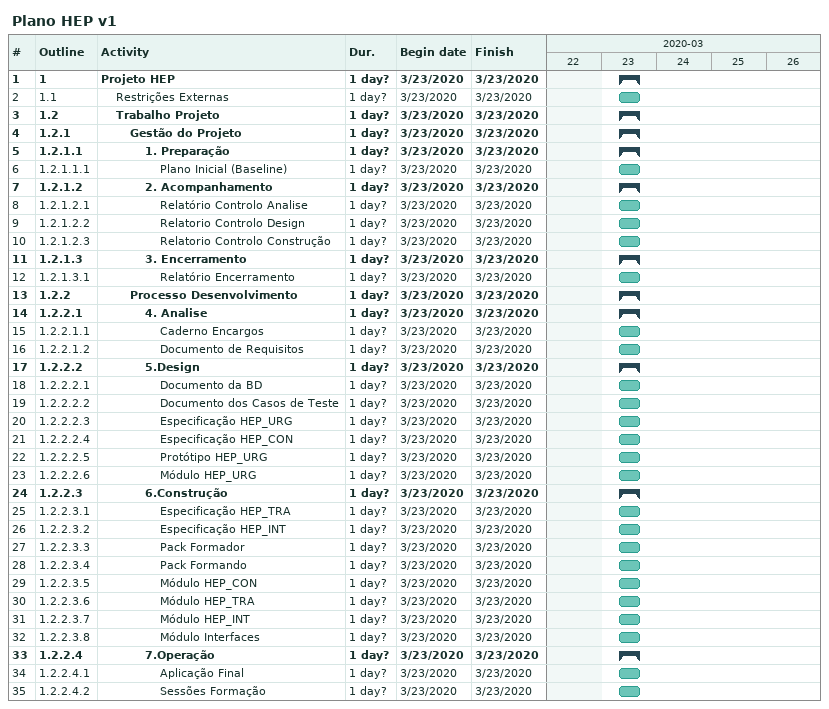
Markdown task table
Plano HEP v1

| ID | WBS | Task | Duration | Start | Finish |
|---|---|---|---|---|---|
| 1 | 1 | **Projeto HEP** | 1d? | 2020-03-23 | 2020-03-23 |
| 2 | 1.1 | Restrições Externas | 1d? | 2020-03-23 | 2020-03-23 |
| 3 | 1.2 | **Trabalho Projeto** | 1d? | 2020-03-23 | 2020-03-23 |
| 4 | 1.2.1 | **Gestão do Projeto** | 1d? | 2020-03-23 | 2020-03-23 |
| 5 | 1.2.1.1 | **1. Preparação** | 1d? | 2020-03-23 | 2020-03-23 |
| 6 | 1.2.1.1.1 | Plano Inicial (Baseline) | 1d? | 2020-03-23 | 2020-03-23 |
| 7 | 1.2.1.2 | **2. Acompanhamento** | 1d? | 2020-03-23 | 2020-03-23 |
| 8 | 1.2.1.2.1 | Relatório Controlo Analise | 1d? | 2020-03-23 | 2020-03-23 |
| 9 | 1.2.1.2.2 | Relatorio Controlo Design | 1d? | 2020-03-23 | 2020-03-23 |
| 10 | 1.2.1.2.3 | Relatorio Controlo Construção | 1d? | 2020-03-23 | 2020-03-23 |
| 11 | 1.2.1.3 | **3. Encerramento** | 1d? | 2020-03-23 | 2020-03-23 |
| 12 | 1.2.1.3.1 | Relatório Encerramento | 1d? | 2020-03-23 | 2020-03-23 |
| 13 | 1.2.2 | **Processo Desenvolvimento** | 1d? | 2020-03-23 | 2020-03-23 |
| 14 | 1.2.2.1 | **4. Analise** | 1d? | 2020-03-23 | 2020-03-23 |
| 15 | 1.2.2.1.1 | Caderno Encargos | 1d? | 2020-03-23 | 2020-03-23 |
| 16 | 1.2.2.1.2 | Documento de Requisitos | 1d? | 2020-03-23 | 2020-03-23 |
| 17 | 1.2.2.2 | **5.Design** | 1d? | 2020-03-23 | 2020-03-23 |
| 18 | 1.2.2.2.1 | Documento da BD | 1d? | 2020-03-23 | 2020-03-23 |
| 19 | 1.2.2.2.2 | Documento dos Casos de Teste | 1d? | 2020-03-23 | 2020-03-23 |
| 20 | 1.2.2.2.3 | Especificação HEP_URG | 1d? | 2020-03-23 | 2020-03-23 |
| 21 | 1.2.2.2.4 | Especificação HEP_CON | 1d? | 2020-03-23 | 2020-03-23 |
| 22 | 1.2.2.2.5 | Protótipo HEP_URG | 1d? | 2020-03-23 | 2020-03-23 |
| 23 | 1.2.2.2.6 | Módulo HEP_URG | 1d? | 2020-03-23 | 2020-03-23 |
| 24 | 1.2.2.3 | **6.Construção** | 1d? | 2020-03-23 | 2020-03-23 |
| 25 | 1.2.2.3.1 | Especificação HEP_TRA | 1d? | 2020-03-23 | 2020-03-23 |
| 26 | 1.2.2.3.2 | Especificação HEP_INT | 1d? | 2020-03-23 | 2020-03-23 |
| 27 | 1.2.2.3.3 | Pack Formador | 1d? | 2020-03-23 | 2020-03-23 |
| 28 | 1.2.2.3.4 | Pack Formando | 1d? | 2020-03-23 | 2020-03-23 |
| 29 | 1.2.2.3.5 | Módulo HEP_CON | 1d? | 2020-03-23 | 2020-03-23 |
| 30 | 1.2.2.3.6 | Módulo HEP_TRA | 1d? | 2020-03-23 | 2020-03-23 |
| 31 | 1.2.2.3.7 | Módulo HEP_INT | 1d? | 2020-03-23 | 2020-03-23 |
| 32 | 1.2.2.3.8 | Módulo Interfaces | 1d? | 2020-03-23 | 2020-03-23 |
| 33 | 1.2.2.4 | **7.Operação** | 1d? | 2020-03-23 | 2020-03-23 |
| 34 | 1.2.2.4.1 | Aplicação Final | 1d? | 2020-03-23 | 2020-03-23 |
| 35 | 1.2.2.4.2 | Sessões Formação | 1d? | 2020-03-23 | 2020-03-23 |
